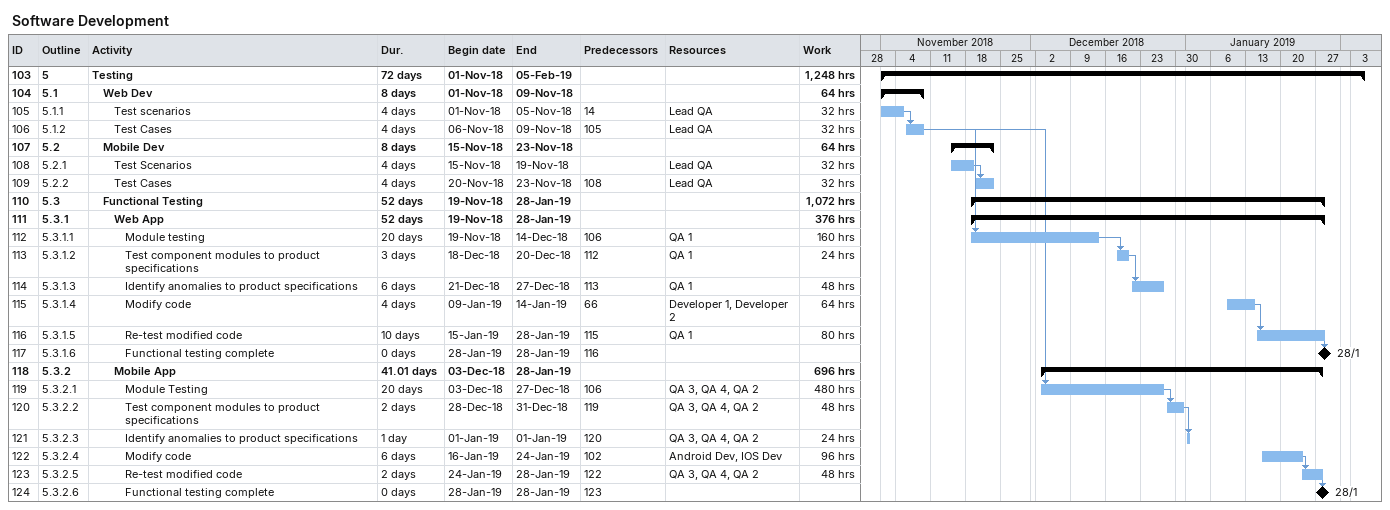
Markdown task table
Software Development

| ID | WBS | Task | Duration | Start | Finish | Predecessors | Resources | Work (h) |
|---|---|---|---|---|---|---|---|---|
| 103 | 5 | **Testing** | 72d | 2018-11-01 | 2019-02-05 |  |  | 1248 |
| 104 | 5.1 | **Web Dev** | 8d | 2018-11-01 | 2018-11-09 |  |  | 64 |
| 105 | 5.1.1 | Test scenarios | 4d | 2018-11-01 | 2018-11-05 | 14 | Lead QA | 32 |
| 106 | 5.1.2 | Test Cases | 4d | 2018-11-06 | 2018-11-09 | 105 | Lead QA | 32 |
| 107 | 5.2 | **Mobile Dev** | 8d | 2018-11-15 | 2018-11-23 |  |  | 64 |
| 108 | 5.2.1 | Test Scenarios | 4d | 2018-11-15 | 2018-11-19 |  | Lead QA | 32 |
| 109 | 5.2.2 | Test Cases | 4d | 2018-11-20 | 2018-11-23 | 108 | Lead QA | 32 |
| 110 | 5.3 | **Functional Testing** | 52d | 2018-11-19 | 2019-01-28 |  |  | 1072 |
| 111 | 5.3.1 | **Web App** | 52d | 2018-11-19 | 2019-01-28 |  |  | 376 |
| 112 | 5.3.1.1 | Module testing | 20d | 2018-11-19 | 2018-12-14 | 106 | QA 1 | 160 |
| 113 | 5.3.1.2 | Test component modules to product specifications | 3d | 2018-12-18 | 2018-12-20 | 112 | QA 1 | 24 |
| 114 | 5.3.1.3 | Identify anomalies to product specifications | 6d | 2018-12-21 | 2018-12-27 | 113 | QA 1 | 48 |
| 115 | 5.3.1.4 | Modify code | 4d | 2019-01-09 | 2019-01-14 | 66 | Developer 1, Developer 2 | 64 |
| 116 | 5.3.1.5 | Re-test modified code | 10d | 2019-01-15 | 2019-01-28 | 115 | QA 1 | 80 |
| 117 | 5.3.1.6 | Functional testing complete | 0d | 2019-01-28 | 2019-01-28 | 116 |  |  |
| 118 | 5.3.2 | **Mobile App** | 41.01d | 2018-12-03 | 2019-01-28 |  |  | 696 |
| 119 | 5.3.2.1 | Module Testing | 20d | 2018-12-03 | 2018-12-27 | 106 | QA 3, QA 4, QA 2 | 480 |
| 120 | 5.3.2.2 | Test component modules to product specifications | 2d | 2018-12-28 | 2018-12-31 | 119 | QA 3, QA 4, QA 2 | 48 |
| 121 | 5.3.2.3 | Identify anomalies to product specifications | 1d | 2019-01-01 | 2019-01-01 | 120 | QA 3, QA 4, QA 2 | 24 |
| 122 | 5.3.2.4 | Modify code | 6d | 2019-01-16 | 2019-01-24 | 102 | Android Dev, IOS Dev | 96 |
| 123 | 5.3.2.5 | Re-test modified code | 2d | 2019-01-24 | 2019-01-28 | 122 | QA 3, QA 4, QA 2 | 48 |
| 124 | 5.3.2.6 | Functional testing complete | 0d | 2019-01-28 | 2019-01-28 | 123 |  |  |
